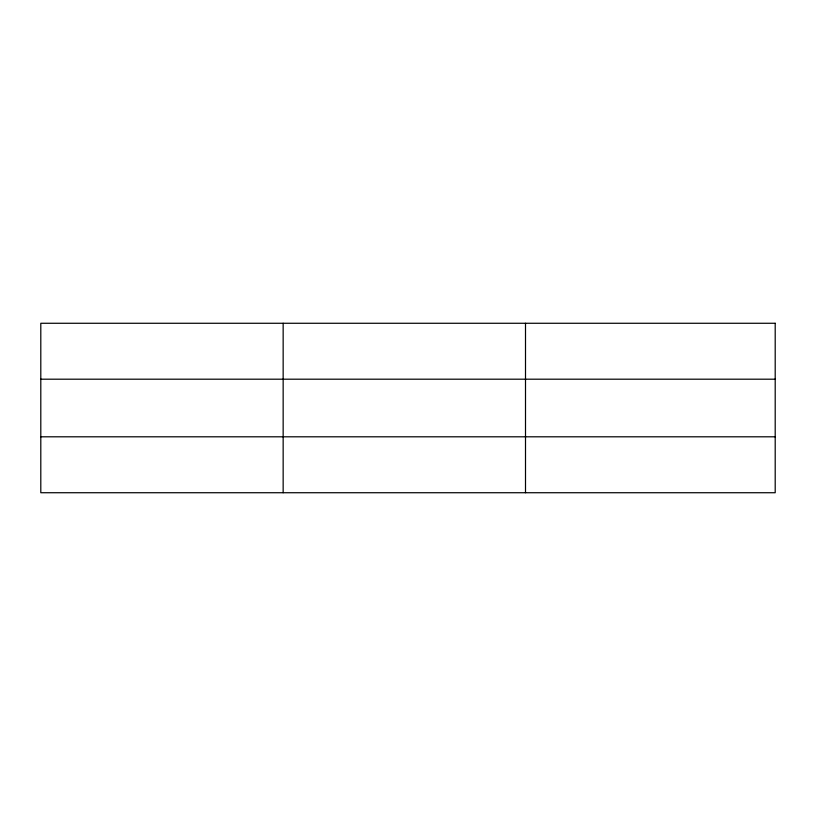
<?xml version="1.0" encoding="UTF-8"?>
<svg xmlns="http://www.w3.org/2000/svg" width="816" height="816" viewBox="0 0 816 816"><rect width="100%" height="100%" fill="white"/><g stroke="black" fill="none" stroke-linecap="round" stroke-linejoin="round"><path stroke-width="1.22" d="M283.152 323.269L283.152 492.731M525.504 323.269L525.504 492.731M40.8 379.195L775.2 379.195M40.8 436.805L775.2 436.805M775.2 323.269L775.2 492.731L40.8 492.731L40.8 323.269L775.2 323.269"/></g></svg>
